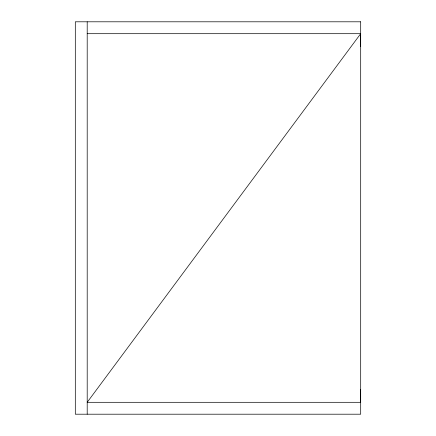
<?xml version="1.0" encoding="UTF-8"?>
<svg xmlns="http://www.w3.org/2000/svg" width="436" height="436" viewBox="0 0 436 436"><rect width="100%" height="100%" fill="white"/><g stroke="black" fill="none" stroke-linecap="round" stroke-linejoin="round"><path stroke-width="0.65" d="M360.349 46.429L360.692 39.638M360.349 39.812L360.692 33.692L87.2 33.692M360.692 33.692L87.2 402.308L360.692 402.308L360.349 396.188M360.349 389.571L360.692 396.362M87.2 21.8L87.2 414.2M360.692 21.8L75.308 21.8L75.308 414.2L360.692 414.2L360.692 21.8"/></g></svg>
